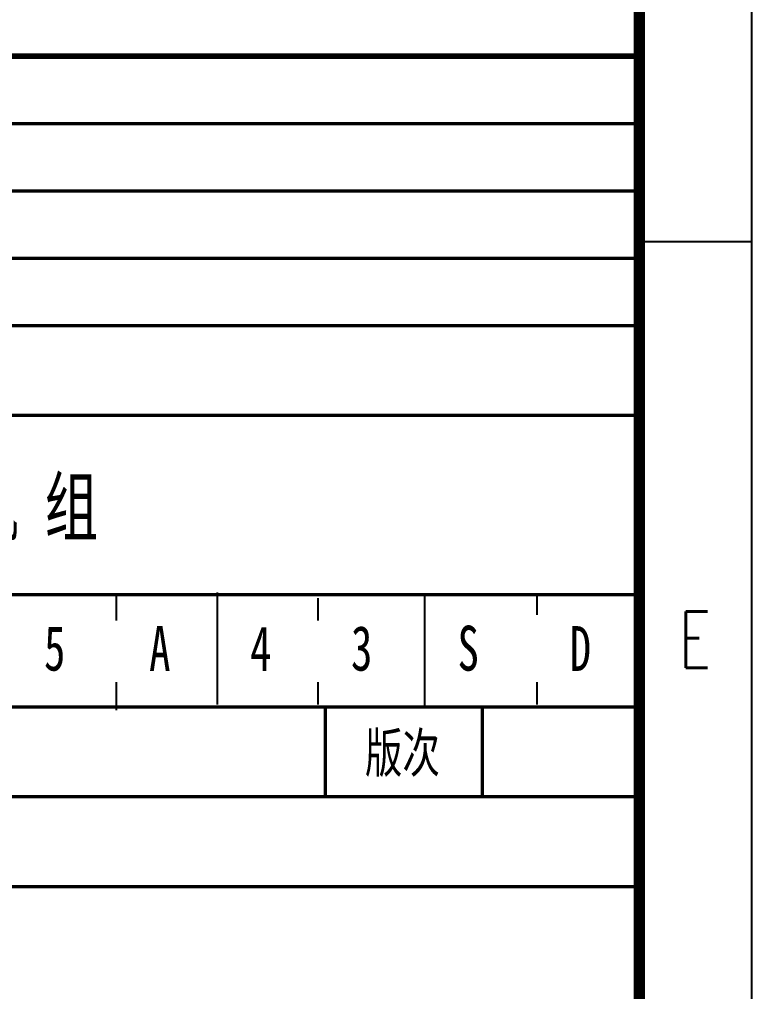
# Model space of a CAD drawing. Header units: millimetres. Extents: x -124780 to 1320, y -77622 to -18222.
# Drawn here: x -5207 to 1320, y -68958 to -60294 of the extents above; entities that cross this region are included whole.
import ezdxf
from ezdxf.enums import TextEntityAlignment as Align

# ---------------------------------------------------------------- set-up
doc = ezdxf.new("R2010")
doc.units = ezdxf.units.MM
doc.header["$MEASUREMENT"] = 0
doc.layers.add('1', color=7, linetype='Continuous')
doc.layers.add('图框', color=4, linetype='Continuous')
doc.styles.add('HZ', font='txt_____.ttf', dxfattribs={"width": 0.7, "bigfont": 'HZTXT'})
doc.styles.add('宋体', font='', dxfattribs={"width": 0.7})
doc.styles.get('宋体').set_extended_font_data('SimSun')

msp = doc.modelspace()

# ---------------------------------------------------------------- linework, layer by layer
at = {"linetype": 'Continuous', "const_width": 100}
msp.add_lwpolyline([(-122279.8, -19222.2), (320.2, -19222.2), (320.2, -76622.2), (-122279.8, -76622.2)], close=True, dxfattribs=at)
at = {"layer": '1'}
for p, q in [((-3442.8, -66401.2), (-3442.8, -65401.2)), ((-592.8, -65601.2), (-592.8, -65411.7)), ((-4342.8, -65651.2), (-4342.8, -65422.2)), ((-2542.8, -65651.2), (-2542.8, -65451.2)), ((-1592.8, -66422.2), (-1592.8, -65422.2)), ((-4342.8, -66451.2), (-4342.8, -66201.2)), ((-2542.8, -66401.2), (-2542.8, -66201.2)), ((-592.8, -66401.2), (-592.8, -66201.2)), ((320.2, -66422.2), (-17679.8, -66422.2))]:
    msp.add_line(p, q, dxfattribs=at)
at = {"layer": '1', "color": 7, "const_width": 50}
msp.add_lwpolyline([(-17679.8, -76622.2), (320.2, -76622.2), (320.2, -60622.2), (-17679.8, -60622.2)], close=True, dxfattribs=at)
at = {"layer": '1', "color": 7, "const_width": 30}
for points in [[(-17679.8, -61222.2), (320.2, -61222.2)], [(-17679.8, -61822.2), (320.2, -61822.2)], [(-17679.8, -62422.2), (320.2, -62422.2)], [(-17679.8, -63022.2), (320.2, -63022.2)], [(-17679.8, -63822.2), (320.2, -63822.2)], [(-17679.8, -65422.2), (320.2, -65422.2)], [(-17679.8, -66422.2), (320.2, -66422.2)], [(-2479.8, -66422.2), (-2479.8, -67222.2)], [(-1079.8, -66422.2), (-1079.8, -67222.2)], [(-15879.8, -67222.2), (320.2, -67222.2)], [(-15879.8, -68022.2), (320.2, -68022.2)]]:
    msp.add_lwpolyline(points, dxfattribs=at)
at = {"layer": '图框'}
for p, q in [((1320.2, -18222.2), (1320.2, -77622.2)), ((320.2, -47922.2), (320.2, -76622.2)), ((320.2, -47922.2), (320.2, -76622.2)), ((320.2, -47922.2), (320.2, -76622.2)), ((320.2, -47922.2), (320.2, -76622.2)), ((320.2, -51781.7), (320.2, -76622.2)), ((320.2, -62272.2), (1320.2, -62272.2))]:
    msp.add_line(p, q, dxfattribs=at)
at = {"layer": '图框', "color": 1}
msp.add_line((320.2, -19222.2), (320.2, -76622.2), dxfattribs=at)

# ---------------------------------------------------------------- texts
at = {"linetype": 'Continuous', "attachment_point": 5, "style": '宋体'}
for s, width, insert, char_height in [('福 建 漳 州 核 电 厂 1、2 号 机 组', 13004.987, (-8559.2, -64664.6), 500), ('5', 6.76, (-4892.8, -65901.2), 400), ('A', 6.76, (-3955.9, -65901.2), 400), ('4', 6.76, (-3055.9, -65901.2), 400), ('3', 6.76, (-2155.9, -65901.2), 400), ('S', 6.76, (-1205.9, -65901.2), 400), ('D', 6.76, (-205.9, -65901.2), 400)]:
    msp.add_mtext_dynamic_manual_height_columns(s, width=width, gutter_width=1, heights=[0], dxfattribs=dict(at, insert=insert, char_height=char_height))
at = {"layer": '1', "color": 7, "style": '宋体', "width": 0.7}
msp.add_text('版次', height=350, dxfattribs=at).set_placement((-2126.9, -67004.5))
at = {"layer": '图框', "style": 'HZ', "width": 0.7}
msp.add_text('E', height=500, dxfattribs=at).set_placement((816.3, -66071.6), align=Align.CENTER)

doc.saveas('drawing.dxf')
